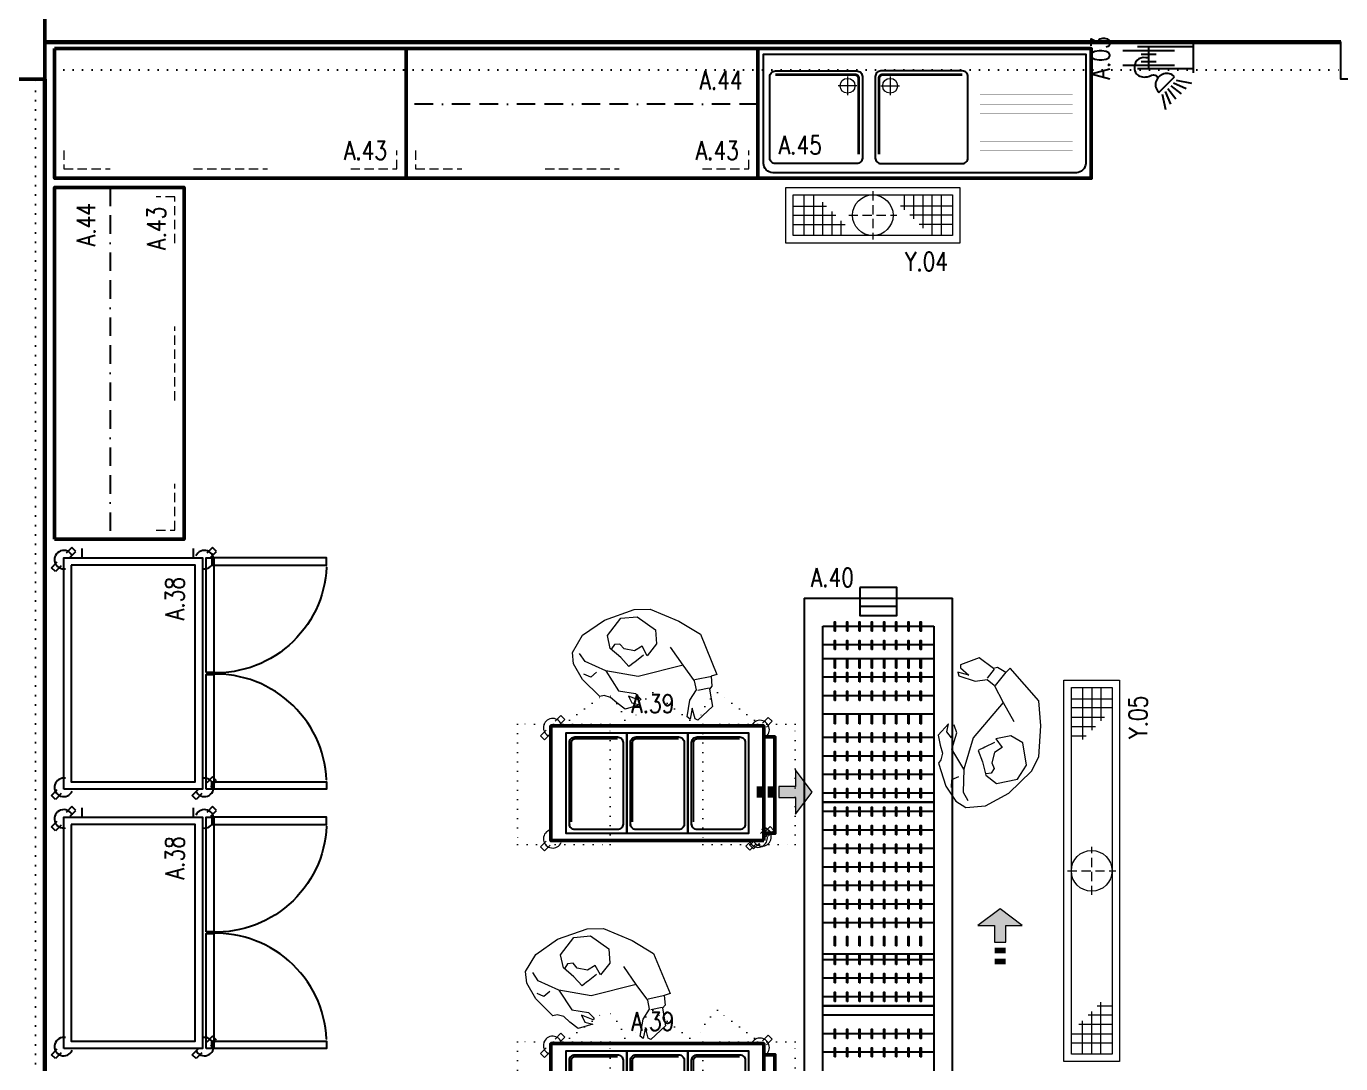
# Model space of a CAD drawing. Extents: x -228812 to 45006, y -308075 to -42938.
# Drawn here: x 40977 to 41687, y -45738 to -45177 of the extents above; entities that cross this region are included whole.
import ezdxf
from ezdxf.enums import TextEntityAlignment as Align

# ---------------------------------------------------------------- set-up
doc = ezdxf.new("R2010")
doc.units = 0
doc.header["$LTSCALE"] = 20
for name, pattern in [('BORDER', [1.75, 0.5, -0.25, 0.5, -0.25, 0, -0.25]), ('DASHED2', [0.375, 0.25, -0.125]), ('DOT', [0.25, 0, -0.25]), ('HIDDEN', [0.375, 0.25, -0.125])]:
    doc.linetypes.add(name, pattern=pattern)
doc.layers.get('0').update_dxf_attribs({"linetype": 'CONTINUOUS', "lineweight": 15})
doc.layers.get('DEFPOINTS').update_dxf_attribs({"linetype": 'CONTINUOUS'})
for name, color, linetype, lineweight in [('-DWG_ANA', 7, 'CONTINUOUS', 50), ('-DWG_ANA_1', 7, 'BORDER', 25), ('-DWG_DETAY1', 7, 'CONTINUOUS', 25), ('-DWG_DETAY2', 7, 'CONTINUOUS', 15), ('-DWG_DETAY4', 7, 'DOT', 18), ('DUVAR', 7, 'CONTINUOUS', 60), ('KOLON', 7, 'CONTINUOUS', 50), ('NO', 7, 'CONTINUOUS', 30), ('PLAN', 253, 'CONTINUOUS', 15), ('tefris', 7, 'CONTINUOUS', 20), ('yerizg-a', 7, 'CONTINUOUS', 15), ('yerizg-b', 7, 'CONTINUOUS', 9)]:
    doc.layers.add(name, color=color, linetype=linetype, lineweight=lineweight)
for name, color, linetype in [('BL-A', 1, 'CONTINUOUS'), ('BL-Y', 144, 'CONTINUOUS'), ('KIRIS', 9, 'DOT'), ('YRNO', 7, 'CONTINUOUS')]:
    doc.layers.add(name, color=color, linetype=linetype)
doc.styles.add('ROMANS', font='romans.shx', dxfattribs={"width": 0.8})

# ---------------------------------------------------------------- blocks, each defined once
blk = doc.blocks.new('KOLON90')
at = {"layer": 'KOLON', "color": 4}
blk.add_lwpolyline([(-45, 45), (45, 45), (45, -45), (-45, -45)], close=True, dxfattribs=at)
blk = doc.blocks.new('E_180')
at = {"layer": '-DWG_ANA', "color": 0}
blk.add_lwpolyline([(0, -70), (0, 0), (180, 0), (180, -70)], close=True, dxfattribs=at)
at = {"layer": '-DWG_DETAY1', "color": 0}
blk.add_lwpolyline([(3, -62), (3, -3), (177, -3), (177, -62, -0.414214), (172, -67), (8, -67, -0.414214)], format="xyb", close=True, dxfattribs=at)
blk = doc.blocks.new('EK_55R')
at = {"layer": '-DWG_DETAY1', "color": 0}
blk.add_lwpolyline([(22, -7), (-22, -7, 0.414214), (-25, -10), (-25, -54, 0.414214), (-22, -57), (22, -57, 0.414214), (25, -54), (25, -10, 0.414214)], format="xyb", close=True, dxfattribs=at)
at = {"layer": '-DWG_DETAY2', "color": 0, "const_width": 1.5}
blk.add_lwpolyline([(-20, -9), (21, -9, -0.414214), (23, -11), (23, -54)], format="xyb", dxfattribs=at)
at = {"layer": '-DWG_DETAY2', "color": 0}
for points in [[(17, -10), (17, -20)], [(22, -15), (12, -15)]]:
    blk.add_lwpolyline(points, dxfattribs=at)
blk.add_circle((17, -15), 4, dxfattribs=at)
blk = doc.blocks.new('EK_55L')
at = {"layer": '-DWG_DETAY1', "color": 0}
blk.add_lwpolyline([(-22, -7), (22, -7, -0.414214), (25, -10), (25, -54, -0.414214), (22, -57), (-22, -57, -0.414214), (-25, -54), (-25, -10, -0.414214)], format="xyb", close=True, dxfattribs=at)
at = {"layer": '-DWG_DETAY2', "color": 0, "const_width": 1.5}
blk.add_lwpolyline([(20, -9), (-21, -9, 0.414214), (-23, -11), (-23, -54)], format="xyb", dxfattribs=at)
at = {"layer": '-DWG_DETAY2', "color": 0}
for points in [[(-17, -10), (-17, -20)], [(-22, -15), (-12, -15)]]:
    blk.add_lwpolyline(points, dxfattribs=at)
blk.add_circle((-17, -15), 4, dxfattribs=at)
blk = doc.blocks.new('E2N180L')
at = {"layer": '-DWG_DETAY1', "color": 0, "const_width": 0.1}
for points in [[(120, -15), (170, -15, -0.331371)], [(120, -20), (170, -20, -0.331371)], [(120, -25), (170, -25, -0.331371)], [(120, -30), (170, -30, -0.331371)], [(120, -35), (170, -35, -0.331371)], [(120, -40), (170, -40, -0.331371)], [(120, -45), (170, -45, -0.331371)], [(120, -50), (170, -50, -0.331371)], [(120, -55), (170, -55, -0.331371)], [(120, -60), (170, -60, -0.331371)]]:
    blk.add_lwpolyline(points, format="xyb", dxfattribs=at)
at = {"layer": '-DWG_DETAY1', "color": 0, "linetype": 'Continuous'}
for name, p, rotation in [('EK_55L', (63.37, -37.08), 270), ('EK_55R', (56.37, -37.08), 90)]:
    blk.add_blockref(name, p, dxfattribs=dict(at, rotation=rotation))
at = {"layer": 'PLAN', "color": 0, "linetype": 'Continuous'}
blk.add_blockref('E_180', (0, 0), dxfattribs=at)
at = {"layer": 'NO', "linetype": 'Continuous', "style": 'ROMANS', "width": 0.8}
blk.add_attdef('NO', text='', height=10, dxfattribs=at).set_placement((22.84, -52.08), align=Align.MIDDLE)
blk = doc.blocks.new('1CC-GT15')
at = {"layer": '-DWG_ANA_1', "color": 0, "linetype": 'Continuous'}
for points in [[(-6, 0), (-6, -30)], [(6, 0), (6, -30)], [(-6, -24), (6, -24)]]:
    blk.add_lwpolyline(points, dxfattribs=at)
at = {"layer": '-DWG_DETAY1', "color": 0}
for points in [[(-8, 0), (8, 0)], [(12.04, -9.08), (13.67, -0.83)], [(13.56, -10.59), (16.51, -3.65)], [(15.07, -12.09), (19.34, -6.47)], [(-4, -38), (-4, -10)], [(4, -38), (4, -10)], [(18.67, -18.49), (10.16, -10.03)], [(16.58, -13.59), (22.18, -9.29)], [(18.09, -15.1), (25.02, -12.11)], [(-2, -28), (-2, -20)], [(2, -28), (2, -20)], [(19.61, -16.6), (27.85, -14.93)]]:
    blk.add_lwpolyline(points, dxfattribs=at)
blk.add_arc((14.42, -14.26), 6, 135.16507, 315.16507, dxfattribs=at)
blk.add_spline([(0, -24), (0.58, -29.35), (5.12, -31.67), (8.55, -30.55), (10.17, -24.77), (9.32, -20.38), (10.82, -18.72)], degree=3, dxfattribs=at)
at = {"layer": 'NO', "linetype": 'Continuous', "style": 'ROMANS', "width": 0.8}
blk.add_attdef('NO', text='', height=10, dxfattribs=at).set_placement((0, -50), align=Align.MIDDLE)
blk = doc.blocks.new('ABS201')
at = {"linetype": 'HIDDEN'}
for points in [[(-2.39, 1.39), (-5.49, 4.49), (-3.36, 6.61), (-0.23, 3.47)], [(120.61, 1.39), (117.51, 4.49), (119.64, 6.61), (122.77, 3.47)], [(125.39, -3.39), (128.49, -6.49), (130.61, -4.36), (127.47, -1.23)], [(-2.39, -74.61), (-5.49, -71.51), (-3.36, -69.39), (-0.23, -72.53)], [(1.39, -79.39), (4.49, -82.49), (6.61, -80.36), (3.47, -77.23)], [(125.39, -79.39), (128.49, -82.49), (130.61, -80.36), (127.47, -77.23)]]:
    blk.add_lwpolyline(points, dxfattribs=at)
at = {"linetype": 'Continuous'}
blk.add_lwpolyline([(0, 0), (125, 0), (125, -75), (0, -75)], close=True, dxfattribs=at)
for points in [[(121, -4), (4, -4), (4, -71), (121, -71)], [(0, -77), (62, -77), (62, -81), (0, -81)], [(63, -77), (125, -77), (125, -81), (63, -81)], [(4, -80), (4, -142), (0, -142), (0, -80)], [(121, -80), (121, -142), (125, -142), (125, -80)]]:
    blk.add_lwpolyline(points, close=True)
for points in [[(125, -10), (130, -10)], [(125, -70), (130, -70)]]:
    blk.add_lwpolyline(points)
for points in [[(5, -142), (5, -142.01, 0.42427), (62, -77)], [(120, -142), (120, -142.01, -0.42427), (63, -77)]]:
    blk.add_lwpolyline(points, format="xyb")
for centre, start, end in [((1, 0), 348.46304, 246.42182), ((124, 0), 293.57818, 191.53696), ((1, -76), 113.57818, 11.53696), ((124, -76), 168.46304, 66.42182)]:
    blk.add_arc(centre, 5, start, end)
at = {"linetype": 'Continuous', "style": 'ROMANS', "width": 0.8}
blk.add_attdef('NO', text='', height=10, dxfattribs=at).set_placement((103, -60), align=Align.MIDDLE)
blk = doc.blocks.new('RRN193')
at = {"layer": '-DWG_ANA_1', "color": 0}
blk.add_lwpolyline([(0, -30), (0, 0), (190, 0), (190, -30)], close=True, dxfattribs=at)
at = {"layer": 'NO', "linetype": 'Continuous', "style": 'ROMANS', "width": 0.8}
blk.add_attdef('NO', text='', height=10, dxfattribs=at).set_placement((170, -17), align=Align.MIDDLE)
blk = doc.blocks.new('Y-SIFON')
at = {"layer": 'yerizg-a', "color": 0, "linetype": 'Continuous'}
blk.add_circle((0, 0), 11, dxfattribs=at)
at = {"layer": 'yerizg-b', "color": 0, "linetype": 'DASHED2'}
for points in [[(0, 13), (0, -13)], [(-13, 0), (13, 0)]]:
    blk.add_lwpolyline(points, dxfattribs=at)
blk = doc.blocks.new('1BS-SYK39A')
at = {"layer": 'yerizg-a', "color": 0}
blk.add_lwpolyline([(0, 0), (94, 0), (94, -30), (0, -30)], close=True, dxfattribs=at)
at = {"layer": 'yerizg-b', "color": 0}
for p, q in [((10, -26), (10, -4)), ((15, -4), (15, -26)), ((64, -4), (64, -12)), ((69, -4), (69, -17)), ((74, -4), (74, -22)), ((79, -26), (79, -4)), ((84, -4), (84, -26)), ((4, -10), (22, -10)), ((20, -26), (20, -8)), ((25, -26), (25, -13)), ((90, -10), (62, -10)), ((4, -15), (27, -15)), ((4, -20), (32, -20)), ((30, -26), (30, -18)), ((90, -15), (67, -15)), ((90, -20), (72, -20))]:
    blk.add_line(p, q, dxfattribs=at)
blk.add_lwpolyline([(4, -4), (90, -4), (90, -26), (4, -26)], close=True, dxfattribs=at)
at = {"layer": 'PLAN', "color": 0, "linetype": 'Continuous'}
blk.add_blockref('Y-SIFON', (47, -15), dxfattribs=at)
at = {"layer": 'YRNO', "linetype": 'Continuous', "style": 'ROMANS', "width": 0.8}
blk.add_attdef('YRNO', text='', height=10, dxfattribs=at).set_placement((76, -40), align=Align.MIDDLE)
blk = doc.blocks.new('T_190')
at = {"layer": '-DWG_ANA', "color": 0}
blk.add_lwpolyline([(0, 0), (190, 0), (190, -70), (0, -70)], close=True, dxfattribs=at)
blk = doc.blocks.new('T_R19')
at = {"layer": '-DWG_DETAY2', "color": 0, "linetype": 'HIDDEN'}
for points in [[(5, 15), (5, 5), (30, 5)], [(160, 5), (185, 5), (185, 15)], [(75, 5), (115, 5)]]:
    blk.add_lwpolyline(points, dxfattribs=at)
blk = doc.blocks.new('TCA190-S')
at = {"layer": 'PLAN', "color": 0, "linetype": 'Continuous'}
for name, p in [('T_190', (0, 0)), ('T_R19', (0, -70))]:
    blk.add_blockref(name, p, dxfattribs=at)
at = {"layer": 'NO', "linetype": 'Continuous', "style": 'ROMANS', "width": 0.8}
blk.add_attdef('NO', text='', height=10, dxfattribs=at).set_placement((168, -55), align=Align.MIDDLE)
blk = doc.blocks.new('ASCII', base_point=(990, 810))
at = {"linetype": 'Continuous'}
for p, q in [((896.65, 859.62), (910.48, 869.27)), ((910.48, 869.27), (929.39, 875.99)), ((912.43, 859.48), (920.85, 870.37)), ((920.85, 870.37), (931.35, 871.39)), ((929.39, 875.99), (939.67, 876.17)), ((931.35, 871.39), (943, 863.14)), ((939.67, 876.17), (957.84, 868.53)), ((943, 863.14), (943.7, 854.17)), ((957.84, 868.53), (971.48, 860.3)), ((890.21, 848.75), (896.65, 859.62)), ((914.19, 851.13), (912.43, 859.48)), ((916.83, 853.67), (915.03, 850.91)), ((920.33, 854.01), (916.83, 853.67)), ((922.95, 850.99), (920.33, 854.01)), ((934.5, 852.63), (929.58, 849.61)), ((937.76, 846.58), (934.5, 852.63)), ((943.7, 854.17), (937.76, 846.58)), ((971.48, 860.3), (982, 834.77)), ((890.96, 841.38), (890.21, 848.75)), ((898.18, 842.9), (894.7, 848.11)), ((920.94, 845.42), (914.19, 851.13)), ((926.1, 839.76), (920.94, 845.42)), ((929.58, 849.61), (922.95, 850.99)), ((935.32, 846.86), (929.88, 842.54)), ((960.55, 840.56), (952.6, 851.97)), ((896.62, 831.47), (890.96, 841.38)), ((911.33, 836.94), (898.18, 842.9)), ((905.56, 836.12), (901.86, 832.97)), ((911.33, 836.94), (919.53, 824.4)), ((931.92, 833.35), (911.33, 836.94)), ((927.46, 840.84), (926.1, 839.76)), ((928.82, 841.92), (927.46, 840.84)), ((929.88, 842.54), (928.82, 841.92)), ((960.55, 840.56), (931.92, 833.35)), ((967.81, 830.59), (960.55, 840.56)), ((907.61, 820.7), (896.62, 831.47)), ((901.86, 832.97), (897.5, 834.83)), ((969.01, 824.9), (967.81, 830.59)), ((968.03, 831.43), (978.67, 833.67)), ((978.8, 827.36), (977.22, 825.44)), ((982, 834.77), (978.29, 833.59)), ((978.29, 833.59), (978.8, 827.36)), ((910.27, 821.26), (907.61, 820.7)), ((914.47, 820.16), (910.27, 821.26)), ((918.39, 816.63), (914.47, 820.16)), ((919.53, 824.4), (930.2, 822.68)), ((933.14, 818.15), (925.8, 820.96)), ((925.8, 820.96), (927.9, 816.65)), ((930.2, 822.68), (933.74, 819.06)), ((933.74, 819.06), (933.14, 818.15)), ((964.81, 818.47), (969.01, 824.9)), ((969.85, 824.68), (977.06, 826.2)), ((977.22, 825.44), (979.16, 814.35)), ((923.6, 812.57), (918.39, 816.63)), ((932.94, 815.33), (923.6, 812.57)), ((927.9, 816.65), (932.94, 815.33)), ((963.09, 807.8), (964.81, 818.47)), ((966.31, 813.23), (965, 806.22)), ((968.12, 806.48), (966.31, 813.23)), ((979.16, 814.35), (969.88, 805.66)), ((965, 806.22), (963.09, 807.8)), ((969.88, 805.66), (968.12, 806.48))]:
    blk.add_line(p, q, dxfattribs=at)
blk = doc.blocks.new('Konveyör bant sistemi')
at = {"layer": 'BL-A'}
for p, q in [((-42.28, 6.52), (37.72, 6.52)), ((37.72, -213.54), (37.72, 6.52)), ((-32.28, -8.54), (27.72, -8.54))]:
    blk.add_line(p, q, dxfattribs=at)
for points in [[(-12.28, 12.25), (-12.28, -2.75), (7.72, -2.75), (7.72, 12.25)], [(-25.89, -11.25), (-25.89, -6.25), (-25.54, -6.25), (-25.54, -11.25)], [(-19.25, -11.25), (-19.25, -6.25), (-18.91, -6.25), (-18.91, -11.25)], [(-12.63, -11.25), (-12.63, -6.25), (-12.29, -6.25), (-12.29, -11.25)], [(-6, -11.25), (-6, -6.25), (-5.66, -6.25), (-5.66, -11.25)], [(0.59, -11.25), (0.59, -6.25), (0.97, -6.25), (0.97, -11.25)], [(7.22, -11.25), (7.22, -6.25), (7.6, -6.25), (7.6, -11.25)], [(13.79, -11.25), (13.79, -6.25), (14.22, -6.25), (14.22, -11.25)], [(20.37, -11.25), (20.37, -6.25), (20.85, -6.25), (20.85, -11.25)], [(-25.89, -21.25), (-25.89, -16.25), (-25.54, -16.25), (-25.54, -21.25)], [(-19.25, -21.25), (-19.25, -16.25), (-18.91, -16.25), (-18.91, -21.25)], [(-12.63, -21.25), (-12.63, -16.25), (-12.29, -16.25), (-12.29, -21.25)], [(-6, -21.25), (-6, -16.25), (-5.66, -16.25), (-5.66, -21.25)], [(0.59, -21.25), (0.59, -16.25), (0.97, -16.25), (0.97, -21.25)], [(7.22, -21.25), (7.22, -16.25), (7.6, -16.25), (7.6, -21.25)], [(13.79, -21.25), (13.79, -16.25), (14.22, -16.25), (14.22, -21.25)], [(20.37, -21.25), (20.37, -16.25), (20.85, -16.25), (20.85, -21.25)]]:
    blk.add_lwpolyline(points, close=True, dxfattribs=at)
for points in [[(-42.28, 6.52), (-42.28, -213.54)], [(-12.28, 2.25), (7.72, 2.25)], [(27.72, -8.54), (27.72, -103.54), (-32.28, -103.54), (-32.28, -8.54)]]:
    blk.add_lwpolyline(points, dxfattribs=at)
at = {"layer": 'NO', "linetype": 'Continuous', "style": 'ROMANS', "width": 0.8}
blk.add_attdef('NO', text='', height=10, dxfattribs=at).set_placement((-27.15, 17.76), align=Align.MIDDLE)
blk = doc.blocks.new('ja-yonoku')
at = {"layer": 'tefris', "color": 1, "linetype": 'Continuous'}
blk.add_lwpolyline([(5, -20), (-5, -20), (-5, -35), (-20, -35), (0, -50), (20, -35), (5, -35), (5, -20)], dxfattribs=at)
for points in [[(-5, 0), (5, 0), (-5, -5), (5, -5)], [(-5, -10), (5, -10), (-5, -15), (5, -15)], [(-5, -20), (5, -20), (-5, -35), (5, -35)], [(5, -35), (-20, -35), (0, -50), (-20, -35)], [(5, -35), (20, -35), (0, -50), (20, -35)]]:
    blk.add_solid(points, dxfattribs=at)
blk = doc.blocks.new('1BS-SYK320A')
at = {"layer": 'yerizg-a', "color": 0}
blk.add_lwpolyline([(0, 0), (206, 0), (206, -30), (0, -30)], close=True, dxfattribs=at)
at = {"layer": 'yerizg-b', "color": 0}
for p, q in [((10, -26), (10, -4)), ((15, -4), (15, -26)), ((176, -4), (176, -12)), ((181, -4), (181, -17)), ((186, -4), (186, -22)), ((191, -26), (191, -4)), ((196, -4), (196, -26)), ((4, -10), (22, -10)), ((20, -26), (20, -8)), ((25, -26), (25, -13)), ((202, -10), (174, -10)), ((4, -15), (27, -15)), ((4, -20), (32, -20)), ((30, -26), (30, -18)), ((202, -15), (179, -15)), ((202, -20), (184, -20))]:
    blk.add_line(p, q, dxfattribs=at)
blk.add_lwpolyline([(4, -4), (202, -4), (202, -26), (4, -26)], close=True, dxfattribs=at)
at = {"layer": 'PLAN', "color": 0, "linetype": 'Continuous'}
blk.add_blockref('Y-SIFON', (103, -15), dxfattribs=at)
at = {"layer": 'YRNO', "linetype": 'Continuous', "style": 'ROMANS', "width": 0.8}
blk.add_attdef('YRNO', text='', height=10, dxfattribs=at).set_placement((186, -40), align=Align.MIDDLE)
blk = doc.blocks.new('GN11')
at = {"layer": '-DWG_DETAY1', "color": 0}
blk.add_lwpolyline([(0, -32), (0, -54), (33, -54), (33, -4), (33, 0), (0, 0)], close=True, dxfattribs=at)
blk.add_lwpolyline([(28, -52), (5, -52, -0.414214), (2, -49), (2, -32), (2, -5, -0.414214), (5, -2), (28, -2, -0.414214), (31, -5), (31, -4.82), (31, -49, -0.414214)], format="xyb", close=True, dxfattribs=at)
at = {"layer": '-DWG_DETAY1', "color": 0, "const_width": 1}
blk.add_lwpolyline([(30, -6), (30, -48.8, -0.414214), (27.8, -51), (5, -51)], format="xyb", dxfattribs=at)
blk = doc.blocks.new('AYS120')
at = {"layer": '-DWG_ANA', "color": 0}
blk.add_lwpolyline([(0, 0), (115, 0), (115, -62), (0, -62)], close=True, dxfattribs=at)
at = {"layer": '-DWG_ANA', "color": 0, "linetype": 'Continuous'}
blk.add_lwpolyline([(-1, -4), (-6, -4), (-6, -56), (-1, -56)], dxfattribs=at)
at = {"layer": '-DWG_DETAY2', "color": 0, "linetype": 'HIDDEN'}
for points in [[(2.39, 1.39), (5.49, 4.49), (7.61, 2.36), (4.47, -0.77)], [(115.39, 2.39), (118.49, 5.49), (120.61, 3.36), (117.47, 0.23)], [(-2.39, -2.39), (-5.49, -5.49), (-3.36, -7.61), (-0.23, -4.47)], [(115.39, -57.61), (118.49, -54.51), (120.61, -56.64), (117.47, -59.77)], [(-1.39, -61.39), (-4.49, -64.49), (-2.36, -66.61), (0.77, -63.47)], [(110.61, -62.39), (107.51, -65.49), (109.64, -67.61), (112.77, -64.47)]]:
    blk.add_lwpolyline(points, dxfattribs=at)
at = {"layer": '-DWG_DETAY2', "color": 0}
for centre, start, end in [((1, -2), 23.57818, 246.42182), ((114, -1), 293.57818, 156.42182), ((2, -60), 113.57818, 336.42182), ((114, -61), 203.57818, 66.42182)]:
    blk.add_arc(centre, 5, start, end, dxfattribs=at)
at = {"layer": '-DWG_DETAY4', "color": 0}
for points in [[(33, 2), (-17, 2), (-17, -63), (33, -63)], [(133, 2), (83, 2), (83, -63), (133, -63)]]:
    blk.add_lwpolyline(points, close=True, dxfattribs=at)
for points in [[(5, -65), (25, -80, 0.162278), (35, -65, 0.167461)], [(40, -65), (60, -80, 0.162278), (70, -65, 0.167461)], [(105, -65), (85, -80, -0.162278), (75, -65, -0.167461)]]:
    blk.add_lwpolyline(points, format="xyb", dxfattribs=at)
at = {"layer": '-DWG_DETAY1', "color": 0}
for p in [(8, -4), (41, -4), (74, -4)]:
    blk.add_blockref('GN11', p, dxfattribs=at)
at = {"layer": 'NO', "linetype": 'Continuous', "style": 'ROMANS', "width": 0.8}
blk.add_attdef('NO', text='', height=10, dxfattribs=at).set_placement((60, -74), align=Align.MIDDLE)

msp = doc.modelspace()

# ---------------------------------------------------------------- linework, layer by layer
at = {"color": 1, "linetype": 'HIDDEN'}
for points in [[(41375.546, -45615.532), (41378.641, -45612.438), (41376.519, -45610.317), (41373.387, -45613.449)], [(41370.764, -45619.314), (41367.67, -45622.409), (41365.549, -45620.287), (41368.681, -45617.155)]]:
    msp.add_lwpolyline(points, dxfattribs=at)
at = {"color": 1}
msp.add_arc((41372.155, -45615.923), 5, 203.578178, 66.421822, dxfattribs=at)
at = {"layer": 'BL-A'}
for p, q in [((41407.101, -45511.439), (41467.101, -45511.439)), ((41407.101, -45518.869), (41467.101, -45518.869)), ((41407.101, -45528.869), (41467.101, -45528.869)), ((41407.101, -45538.869), (41467.101, -45538.869)), ((41407.101, -45548.869), (41467.101, -45548.869)), ((41407.101, -45561.439), (41467.101, -45561.439)), ((41407.101, -45571.439), (41467.101, -45571.439)), ((41407.101, -45581.439), (41467.101, -45581.439)), ((41407.101, -45591.439), (41467.101, -45591.439)), ((41407.101, -45596.439), (41467.101, -45596.439)), ((41407.101, -45601.439), (41467.101, -45601.439)), ((41407.101, -45611.439), (41467.101, -45611.439)), ((41407.101, -45621.439), (41467.101, -45621.439)), ((41407.101, -45631.439), (41467.101, -45631.439)), ((41407.101, -45641.439), (41467.101, -45641.439)), ((41407.101, -45651.439), (41467.101, -45651.439)), ((41407.101, -45661.439), (41467.101, -45661.439)), ((41466.779, -45678.607), (41406.779, -45678.607)), ((41407.101, -45681.439), (41467.101, -45681.439)), ((41407.101, -45691.439), (41467.101, -45691.439)), ((41407.101, -45701.439), (41467.101, -45701.439)), ((41397.101, -45706.439), (41397.101, -45820.469)), ((41407.101, -45706.439), (41467.101, -45706.439)), ((41477.101, -45820.469), (41477.101, -45706.439)), ((41407.101, -45711.439), (41467.101, -45711.439)), ((41407.101, -45721.439), (41467.101, -45721.439)), ((41407.101, -45731.439), (41467.101, -45731.439))]:
    msp.add_line(p, q, dxfattribs=at)
for points in [[(41413.492, -45524.148), (41413.492, -45519.148), (41413.841, -45519.148), (41413.841, -45524.148)], [(41420.131, -45524.148), (41420.131, -45519.148), (41420.469, -45519.148), (41420.469, -45524.148)], [(41426.753, -45524.148), (41426.753, -45519.148), (41427.096, -45519.148), (41427.096, -45524.148)], [(41433.387, -45524.148), (41433.387, -45519.148), (41433.724, -45519.148), (41433.724, -45524.148)], [(41439.976, -45524.148), (41439.976, -45519.148), (41440.352, -45519.148), (41440.352, -45524.148)], [(41446.603, -45524.148), (41446.603, -45519.148), (41446.979, -45519.148), (41446.979, -45524.148)], [(41453.175, -45524.148), (41453.175, -45519.148), (41453.607, -45519.148), (41453.607, -45524.148)], [(41459.751, -45524.148), (41459.751, -45519.148), (41460.235, -45519.148), (41460.235, -45524.148)], [(41413.492, -45531.578), (41413.492, -45526.578), (41413.841, -45526.578), (41413.841, -45531.578)], [(41420.131, -45531.578), (41420.131, -45526.578), (41420.469, -45526.578), (41420.469, -45531.578)], [(41426.753, -45531.578), (41426.753, -45526.578), (41427.096, -45526.578), (41427.096, -45531.578)], [(41433.387, -45531.578), (41433.387, -45526.578), (41433.724, -45526.578), (41433.724, -45531.578)], [(41439.976, -45531.578), (41439.976, -45526.578), (41440.352, -45526.578), (41440.352, -45531.578)], [(41446.603, -45531.578), (41446.603, -45526.578), (41446.979, -45526.578), (41446.979, -45531.578)], [(41453.175, -45531.578), (41453.175, -45526.578), (41453.607, -45526.578), (41453.607, -45531.578)], [(41459.751, -45531.578), (41459.751, -45526.578), (41460.235, -45526.578), (41460.235, -45531.578)], [(41413.492, -45541.578), (41413.492, -45536.578), (41413.841, -45536.578), (41413.841, -45541.578)], [(41420.131, -45541.578), (41420.131, -45536.578), (41420.469, -45536.578), (41420.469, -45541.578)], [(41426.753, -45541.578), (41426.753, -45536.578), (41427.096, -45536.578), (41427.096, -45541.578)], [(41433.387, -45541.578), (41433.387, -45536.578), (41433.724, -45536.578), (41433.724, -45541.578)], [(41439.976, -45541.578), (41439.976, -45536.578), (41440.352, -45536.578), (41440.352, -45541.578)], [(41446.603, -45541.578), (41446.603, -45536.578), (41446.979, -45536.578), (41446.979, -45541.578)], [(41453.175, -45541.578), (41453.175, -45536.578), (41453.607, -45536.578), (41453.607, -45541.578)], [(41459.751, -45541.578), (41459.751, -45536.578), (41460.235, -45536.578), (41460.235, -45541.578)], [(41413.492, -45554.148), (41413.492, -45549.148), (41413.841, -45549.148), (41413.841, -45554.148)], [(41420.131, -45554.148), (41420.131, -45549.148), (41420.469, -45549.148), (41420.469, -45554.148)], [(41426.753, -45554.148), (41426.753, -45549.148), (41427.096, -45549.148), (41427.096, -45554.148)], [(41433.387, -45554.148), (41433.387, -45549.148), (41433.724, -45549.148), (41433.724, -45554.148)], [(41439.976, -45554.148), (41439.976, -45549.148), (41440.352, -45549.148), (41440.352, -45554.148)], [(41446.603, -45554.148), (41446.603, -45549.148), (41446.979, -45549.148), (41446.979, -45554.148)], [(41453.175, -45554.148), (41453.175, -45549.148), (41453.607, -45549.148), (41453.607, -45554.148)], [(41459.751, -45554.148), (41459.751, -45549.148), (41460.235, -45549.148), (41460.235, -45554.148)], [(41413.492, -45564.148), (41413.492, -45559.148), (41413.841, -45559.148), (41413.841, -45564.148)], [(41420.131, -45564.148), (41420.131, -45559.148), (41420.469, -45559.148), (41420.469, -45564.148)], [(41426.753, -45564.148), (41426.753, -45559.148), (41427.096, -45559.148), (41427.096, -45564.148)], [(41433.387, -45564.148), (41433.387, -45559.148), (41433.724, -45559.148), (41433.724, -45564.148)], [(41439.976, -45564.148), (41439.976, -45559.148), (41440.352, -45559.148), (41440.352, -45564.148)], [(41446.603, -45564.148), (41446.603, -45559.148), (41446.979, -45559.148), (41446.979, -45564.148)], [(41453.175, -45564.148), (41453.175, -45559.148), (41453.607, -45559.148), (41453.607, -45564.148)], [(41459.751, -45564.148), (41459.751, -45559.148), (41460.235, -45559.148), (41460.235, -45564.148)], [(41413.492, -45574.148), (41413.492, -45569.148), (41413.841, -45569.148), (41413.841, -45574.148)], [(41420.131, -45574.148), (41420.131, -45569.148), (41420.469, -45569.148), (41420.469, -45574.148)], [(41426.753, -45574.148), (41426.753, -45569.148), (41427.096, -45569.148), (41427.096, -45574.148)], [(41433.387, -45574.148), (41433.387, -45569.148), (41433.724, -45569.148), (41433.724, -45574.148)], [(41439.976, -45574.148), (41439.976, -45569.148), (41440.352, -45569.148), (41440.352, -45574.148)], [(41446.603, -45574.148), (41446.603, -45569.148), (41446.979, -45569.148), (41446.979, -45574.148)], [(41453.175, -45574.148), (41453.175, -45569.148), (41453.607, -45569.148), (41453.607, -45574.148)], [(41459.751, -45574.148), (41459.751, -45569.148), (41460.235, -45569.148), (41460.235, -45574.148)], [(41413.492, -45584.148), (41413.492, -45579.148), (41413.841, -45579.148), (41413.841, -45584.148)], [(41420.131, -45584.148), (41420.131, -45579.148), (41420.469, -45579.148), (41420.469, -45584.148)], [(41426.753, -45584.148), (41426.753, -45579.148), (41427.096, -45579.148), (41427.096, -45584.148)], [(41433.387, -45584.148), (41433.387, -45579.148), (41433.724, -45579.148), (41433.724, -45584.148)], [(41439.976, -45584.148), (41439.976, -45579.148), (41440.352, -45579.148), (41440.352, -45584.148)], [(41446.603, -45584.148), (41446.603, -45579.148), (41446.979, -45579.148), (41446.979, -45584.148)], [(41453.175, -45584.148), (41453.175, -45579.148), (41453.607, -45579.148), (41453.607, -45584.148)], [(41459.751, -45584.148), (41459.751, -45579.148), (41460.235, -45579.148), (41460.235, -45584.148)], [(41413.492, -45594.148), (41413.492, -45589.148), (41413.841, -45589.148), (41413.841, -45594.148)], [(41420.131, -45594.148), (41420.131, -45589.148), (41420.469, -45589.148), (41420.469, -45594.148)], [(41426.753, -45594.148), (41426.753, -45589.148), (41427.096, -45589.148), (41427.096, -45594.148)], [(41433.387, -45594.148), (41433.387, -45589.148), (41433.724, -45589.148), (41433.724, -45594.148)], [(41439.976, -45594.148), (41439.976, -45589.148), (41440.352, -45589.148), (41440.352, -45594.148)], [(41446.603, -45594.148), (41446.603, -45589.148), (41446.979, -45589.148), (41446.979, -45594.148)], [(41453.175, -45594.148), (41453.175, -45589.148), (41453.607, -45589.148), (41453.607, -45594.148)], [(41459.751, -45594.148), (41459.751, -45589.148), (41460.235, -45589.148), (41460.235, -45594.148)], [(41413.492, -45604.148), (41413.492, -45599.148), (41413.841, -45599.148), (41413.841, -45604.148)], [(41420.131, -45604.148), (41420.131, -45599.148), (41420.469, -45599.148), (41420.469, -45604.148)], [(41426.753, -45604.148), (41426.753, -45599.148), (41427.096, -45599.148), (41427.096, -45604.148)], [(41433.387, -45604.148), (41433.387, -45599.148), (41433.724, -45599.148), (41433.724, -45604.148)], [(41439.976, -45604.148), (41439.976, -45599.148), (41440.352, -45599.148), (41440.352, -45604.148)], [(41446.603, -45604.148), (41446.603, -45599.148), (41446.979, -45599.148), (41446.979, -45604.148)], [(41453.175, -45604.148), (41453.175, -45599.148), (41453.607, -45599.148), (41453.607, -45604.148)], [(41459.751, -45604.148), (41459.751, -45599.148), (41460.235, -45599.148), (41460.235, -45604.148)], [(41413.492, -45614.148), (41413.492, -45609.148), (41413.841, -45609.148), (41413.841, -45614.148)], [(41420.131, -45614.148), (41420.131, -45609.148), (41420.469, -45609.148), (41420.469, -45614.148)], [(41426.753, -45614.148), (41426.753, -45609.148), (41427.096, -45609.148), (41427.096, -45614.148)], [(41433.387, -45614.148), (41433.387, -45609.148), (41433.724, -45609.148), (41433.724, -45614.148)], [(41439.976, -45614.148), (41439.976, -45609.148), (41440.352, -45609.148), (41440.352, -45614.148)], [(41446.603, -45614.148), (41446.603, -45609.148), (41446.979, -45609.148), (41446.979, -45614.148)], [(41453.175, -45614.148), (41453.175, -45609.148), (41453.607, -45609.148), (41453.607, -45614.148)], [(41459.751, -45614.148), (41459.751, -45609.148), (41460.235, -45609.148), (41460.235, -45614.148)], [(41413.492, -45624.148), (41413.492, -45619.148), (41413.841, -45619.148), (41413.841, -45624.148)], [(41420.131, -45624.148), (41420.131, -45619.148), (41420.469, -45619.148), (41420.469, -45624.148)], [(41426.753, -45624.148), (41426.753, -45619.148), (41427.096, -45619.148), (41427.096, -45624.148)], [(41433.387, -45624.148), (41433.387, -45619.148), (41433.724, -45619.148), (41433.724, -45624.148)], [(41439.976, -45624.148), (41439.976, -45619.148), (41440.352, -45619.148), (41440.352, -45624.148)], [(41446.603, -45624.148), (41446.603, -45619.148), (41446.979, -45619.148), (41446.979, -45624.148)], [(41453.175, -45624.148), (41453.175, -45619.148), (41453.607, -45619.148), (41453.607, -45624.148)], [(41459.751, -45624.148), (41459.751, -45619.148), (41460.235, -45619.148), (41460.235, -45624.148)], [(41413.492, -45634.148), (41413.492, -45629.148), (41413.841, -45629.148), (41413.841, -45634.148)], [(41420.131, -45634.148), (41420.131, -45629.148), (41420.469, -45629.148), (41420.469, -45634.148)], [(41426.753, -45634.148), (41426.753, -45629.148), (41427.096, -45629.148), (41427.096, -45634.148)], [(41433.387, -45634.148), (41433.387, -45629.148), (41433.724, -45629.148), (41433.724, -45634.148)], [(41439.976, -45634.148), (41439.976, -45629.148), (41440.352, -45629.148), (41440.352, -45634.148)], [(41446.603, -45634.148), (41446.603, -45629.148), (41446.979, -45629.148), (41446.979, -45634.148)], [(41453.175, -45634.148), (41453.175, -45629.148), (41453.607, -45629.148), (41453.607, -45634.148)], [(41459.751, -45634.148), (41459.751, -45629.148), (41460.235, -45629.148), (41460.235, -45634.148)], [(41413.492, -45644.148), (41413.492, -45639.148), (41413.841, -45639.148), (41413.841, -45644.148)], [(41420.131, -45644.148), (41420.131, -45639.148), (41420.469, -45639.148), (41420.469, -45644.148)], [(41426.753, -45644.148), (41426.753, -45639.148), (41427.096, -45639.148), (41427.096, -45644.148)], [(41433.387, -45644.148), (41433.387, -45639.148), (41433.724, -45639.148), (41433.724, -45644.148)], [(41439.976, -45644.148), (41439.976, -45639.148), (41440.352, -45639.148), (41440.352, -45644.148)], [(41446.603, -45644.148), (41446.603, -45639.148), (41446.979, -45639.148), (41446.979, -45644.148)], [(41453.175, -45644.148), (41453.175, -45639.148), (41453.607, -45639.148), (41453.607, -45644.148)], [(41459.751, -45644.148), (41459.751, -45639.148), (41460.235, -45639.148), (41460.235, -45644.148)], [(41413.492, -45654.148), (41413.492, -45649.148), (41413.841, -45649.148), (41413.841, -45654.148)], [(41420.131, -45654.148), (41420.131, -45649.148), (41420.469, -45649.148), (41420.469, -45654.148)], [(41426.753, -45654.148), (41426.753, -45649.148), (41427.096, -45649.148), (41427.096, -45654.148)], [(41433.387, -45654.148), (41433.387, -45649.148), (41433.724, -45649.148), (41433.724, -45654.148)], [(41439.976, -45654.148), (41439.976, -45649.148), (41440.352, -45649.148), (41440.352, -45654.148)], [(41446.603, -45654.148), (41446.603, -45649.148), (41446.979, -45649.148), (41446.979, -45654.148)], [(41453.175, -45654.148), (41453.175, -45649.148), (41453.607, -45649.148), (41453.607, -45654.148)], [(41459.751, -45654.148), (41459.751, -45649.148), (41460.235, -45649.148), (41460.235, -45654.148)], [(41413.492, -45664.148), (41413.492, -45659.148), (41413.841, -45659.148), (41413.841, -45664.148)], [(41420.131, -45664.148), (41420.131, -45659.148), (41420.469, -45659.148), (41420.469, -45664.148)], [(41426.753, -45664.148), (41426.753, -45659.148), (41427.096, -45659.148), (41427.096, -45664.148)], [(41433.387, -45664.148), (41433.387, -45659.148), (41433.724, -45659.148), (41433.724, -45664.148)], [(41439.976, -45664.148), (41439.976, -45659.148), (41440.352, -45659.148), (41440.352, -45664.148)], [(41446.603, -45664.148), (41446.603, -45659.148), (41446.979, -45659.148), (41446.979, -45664.148)], [(41453.175, -45664.148), (41453.175, -45659.148), (41453.607, -45659.148), (41453.607, -45664.148)], [(41459.751, -45664.148), (41459.751, -45659.148), (41460.235, -45659.148), (41460.235, -45664.148)], [(41413.492, -45674.148), (41413.492, -45669.148), (41413.841, -45669.148), (41413.841, -45674.148)], [(41420.131, -45674.148), (41420.131, -45669.148), (41420.469, -45669.148), (41420.469, -45674.148)], [(41426.753, -45674.148), (41426.753, -45669.148), (41427.096, -45669.148), (41427.096, -45674.148)], [(41433.387, -45674.148), (41433.387, -45669.148), (41433.724, -45669.148), (41433.724, -45674.148)], [(41439.976, -45674.148), (41439.976, -45669.148), (41440.352, -45669.148), (41440.352, -45674.148)], [(41446.603, -45674.148), (41446.603, -45669.148), (41446.979, -45669.148), (41446.979, -45674.148)], [(41453.175, -45674.148), (41453.175, -45669.148), (41453.607, -45669.148), (41453.607, -45674.148)], [(41459.751, -45674.148), (41459.751, -45669.148), (41460.235, -45669.148), (41460.235, -45674.148)], [(41413.492, -45684.148), (41413.492, -45679.148), (41413.841, -45679.148), (41413.841, -45684.148)], [(41420.131, -45684.148), (41420.131, -45679.148), (41420.469, -45679.148), (41420.469, -45684.148)], [(41426.753, -45684.148), (41426.753, -45679.148), (41427.096, -45679.148), (41427.096, -45684.148)], [(41433.387, -45684.148), (41433.387, -45679.148), (41433.724, -45679.148), (41433.724, -45684.148)], [(41439.976, -45684.148), (41439.976, -45679.148), (41440.352, -45679.148), (41440.352, -45684.148)], [(41446.603, -45684.148), (41446.603, -45679.148), (41446.979, -45679.148), (41446.979, -45684.148)], [(41453.175, -45684.148), (41453.175, -45679.148), (41453.607, -45679.148), (41453.607, -45684.148)], [(41459.751, -45684.148), (41459.751, -45679.148), (41460.235, -45679.148), (41460.235, -45684.148)], [(41413.492, -45694.148), (41413.492, -45689.148), (41413.841, -45689.148), (41413.841, -45694.148)], [(41420.131, -45694.148), (41420.131, -45689.148), (41420.469, -45689.148), (41420.469, -45694.148)], [(41426.753, -45694.148), (41426.753, -45689.148), (41427.096, -45689.148), (41427.096, -45694.148)], [(41433.387, -45694.148), (41433.387, -45689.148), (41433.724, -45689.148), (41433.724, -45694.148)], [(41439.976, -45694.148), (41439.976, -45689.148), (41440.352, -45689.148), (41440.352, -45694.148)], [(41446.603, -45694.148), (41446.603, -45689.148), (41446.979, -45689.148), (41446.979, -45694.148)], [(41453.175, -45694.148), (41453.175, -45689.148), (41453.607, -45689.148), (41453.607, -45694.148)], [(41459.751, -45694.148), (41459.751, -45689.148), (41460.235, -45689.148), (41460.235, -45694.148)], [(41413.492, -45704.148), (41413.492, -45699.148), (41413.841, -45699.148), (41413.841, -45704.148)], [(41420.131, -45704.148), (41420.131, -45699.148), (41420.469, -45699.148), (41420.469, -45704.148)], [(41426.753, -45704.148), (41426.753, -45699.148), (41427.096, -45699.148), (41427.096, -45704.148)], [(41433.387, -45704.148), (41433.387, -45699.148), (41433.724, -45699.148), (41433.724, -45704.148)], [(41439.976, -45704.148), (41439.976, -45699.148), (41440.352, -45699.148), (41440.352, -45704.148)], [(41446.603, -45704.148), (41446.603, -45699.148), (41446.979, -45699.148), (41446.979, -45704.148)], [(41453.175, -45704.148), (41453.175, -45699.148), (41453.607, -45699.148), (41453.607, -45704.148)], [(41459.751, -45704.148), (41459.751, -45699.148), (41460.235, -45699.148), (41460.235, -45704.148)], [(41413.492, -45724.148), (41413.492, -45719.148), (41413.841, -45719.148), (41413.841, -45724.148)], [(41420.131, -45724.148), (41420.131, -45719.148), (41420.469, -45719.148), (41420.469, -45724.148)], [(41426.753, -45724.148), (41426.753, -45719.148), (41427.096, -45719.148), (41427.096, -45724.148)], [(41433.387, -45724.148), (41433.387, -45719.148), (41433.724, -45719.148), (41433.724, -45724.148)], [(41439.976, -45724.148), (41439.976, -45719.148), (41440.352, -45719.148), (41440.352, -45724.148)], [(41446.603, -45724.148), (41446.603, -45719.148), (41446.979, -45719.148), (41446.979, -45724.148)], [(41453.175, -45724.148), (41453.175, -45719.148), (41453.607, -45719.148), (41453.607, -45724.148)], [(41459.751, -45724.148), (41459.751, -45719.148), (41460.235, -45719.148), (41460.235, -45724.148)], [(41413.492, -45734.148), (41413.492, -45729.148), (41413.841, -45729.148), (41413.841, -45734.148)], [(41420.131, -45734.148), (41420.131, -45729.148), (41420.469, -45729.148), (41420.469, -45734.148)], [(41426.753, -45734.148), (41426.753, -45729.148), (41427.096, -45729.148), (41427.096, -45734.148)], [(41433.387, -45734.148), (41433.387, -45729.148), (41433.724, -45729.148), (41433.724, -45734.148)], [(41439.976, -45734.148), (41439.976, -45729.148), (41440.352, -45729.148), (41440.352, -45734.148)], [(41446.603, -45734.148), (41446.603, -45729.148), (41446.979, -45729.148), (41446.979, -45734.148)], [(41453.175, -45734.148), (41453.175, -45729.148), (41453.607, -45729.148), (41453.607, -45734.148)], [(41459.751, -45734.148), (41459.751, -45729.148), (41460.235, -45729.148), (41460.235, -45734.148)]]:
    msp.add_lwpolyline(points, close=True, dxfattribs=at)
for points in [[(41467.101, -45596.439), (41467.101, -45706.439), (41407.101, -45706.439), (41407.101, -45596.439)], [(41467.101, -45706.439), (41467.101, -45816.439), (41407.101, -45816.439), (41407.101, -45706.439)]]:
    msp.add_lwpolyline(points, dxfattribs=at)
at = {"layer": 'DEFPOINTS'}
msp.add_lwpolyline([(41881.851, -46446.043), (41881.851, -45186.043), (41776.851, -45186.043), (41776.851, -45206.043), (41686.851, -45206.043), (41686.851, -45186.043), (40986.851, -45186.043), (40986.851, -46446.043)], close=True, dxfattribs=at)
at = {"layer": 'DUVAR', "color": 2}
for p, q in [((41686.851, -45186.043), (40986.851, -45186.043)), ((40986.851, -45906.043), (40986.851, -45206.043))]:
    msp.add_line(p, q, dxfattribs=at)
at = {"layer": 'KIRIS', "color": 251}
for p, q in [((40986.851, -45201.043), (41686.851, -45201.043)), ((40981.851, -45906.043), (40981.851, -45206.043))]:
    msp.add_line(p, q, dxfattribs=at)

# ---------------------------------------------------------------- block references
at = {"linetype": 'Continuous', "xscale": 0.6, "yscale": 0.6, "zscale": 0.6, "rotation": 180}
msp.add_blockref('ja-yonoku', (41502.874, -45684.135), dxfattribs=at)
at = {"layer": 'BL-A', "linetype": 'Continuous'}
ref = msp.add_blockref('1CC-GT15', (41607.09, -45194.543), dxfattribs=dict(at, rotation=270))
ref.add_attrib('NO', 'A.03', dxfattribs={"layer": 'NO', "linetype": 'Continuous', "height": 10, "rotation": 90, "style": 'ROMANS', "width": 0.8}).set_placement((41557.09, -45194.543), align=Align.MIDDLE)
for name, p, values in [('TCA190-S', (40992.09, -45189.543), {'NO': 'A.43'}), ('RRN193', (41182.09, -45189.543), {'NO': 'A.44'}), ('TCA190-S', (41182.09, -45189.543), {'NO': 'A.43'}), ('E2N180L', (41372.09, -45189.543), {'NO': 'A.45'}), ('Konveyör bant sistemi', (41439.384, -45492.902), {'NO': 'A.40'})]:
    msp.add_blockref(name, p, dxfattribs=at).add_auto_attribs(values)
at = {"layer": 'BL-A', "linetype": 'Continuous', "rotation": 90}
for name, p, values in [('RRN193', (40992.09, -45454.543), {'NO': 'A.44'}), ('TCA190-S', (40992.09, -45454.543), {'NO': 'A.43'}), ('ABS201', (40997.09, -45589.543), {'NO': 'A.38'}), ('ABS201', (40997.09, -45729.543), {'NO': 'A.38'})]:
    msp.add_blockref(name, p, dxfattribs=at).add_auto_attribs(values)
at = {"layer": 'BL-A', "linetype": 'Continuous'}
ref = msp.add_blockref('AYS120', (41375.218, -45617.32), dxfattribs=dict(at, rotation=180))
ref.add_attrib('NO', 'A.39', dxfattribs={"layer": 'NO', "linetype": 'Continuous', "height": 10, "style": 'ROMANS', "width": 0.8}).set_placement((41315.218, -45543.32), align=Align.MIDDLE)
ref = msp.add_blockref('AYS120', (41375.218, -45788.941), dxfattribs=dict(at, rotation=180))
ref.add_attrib('NO', 'A.39', dxfattribs={"layer": 'NO', "linetype": 'Continuous', "height": 10, "style": 'ROMANS', "width": 0.8}).set_placement((41315.218, -45714.941), align=Align.MIDDLE)
at = {"layer": 'BL-Y', "linetype": 'Continuous'}
msp.add_blockref('1BS-SYK39A', (41387.09, -45264.543), dxfattribs=at).add_auto_attribs({'YRNO': 'Y.04'})
at = {"layer": 'BL-Y', "linetype": 'Continuous', "rotation": 90}
msp.add_blockref('1BS-SYK320A', (41537.348, -45736.633), dxfattribs=at).add_auto_attribs({'YRNO': 'Y.05'})
at = {"layer": 'KOLON', "color": 1}
msp.add_blockref('KOLON90', (40941.851, -45161.043), dxfattribs=at)
at = {"layer": 'PLAN', "color": 1, "linetype": 'Continuous', "xscale": 0.85, "yscale": 0.85, "zscale": 0.85}
for p in [(41356.706, -45548.547), (41331.388, -45720.95)]:
    msp.add_blockref('ASCII', p, dxfattribs=at)
at = {"layer": 'PLAN', "linetype": 'Continuous', "xscale": -0.85, "yscale": 0.85, "zscale": 0.85, "rotation": 243.6821670179366}
msp.add_blockref('ASCII', (41492.399, -45508.701), dxfattribs=at)
at = {"layer": 'PLAN', "color": 1, "linetype": 'Continuous', "xscale": 0.5999999999985448, "yscale": 0.6000000000003638, "zscale": 0.6, "rotation": 90}
msp.add_blockref('ja-yonoku', (41371.286, -45591.059), dxfattribs=at)

doc.saveas('drawing.dxf')
